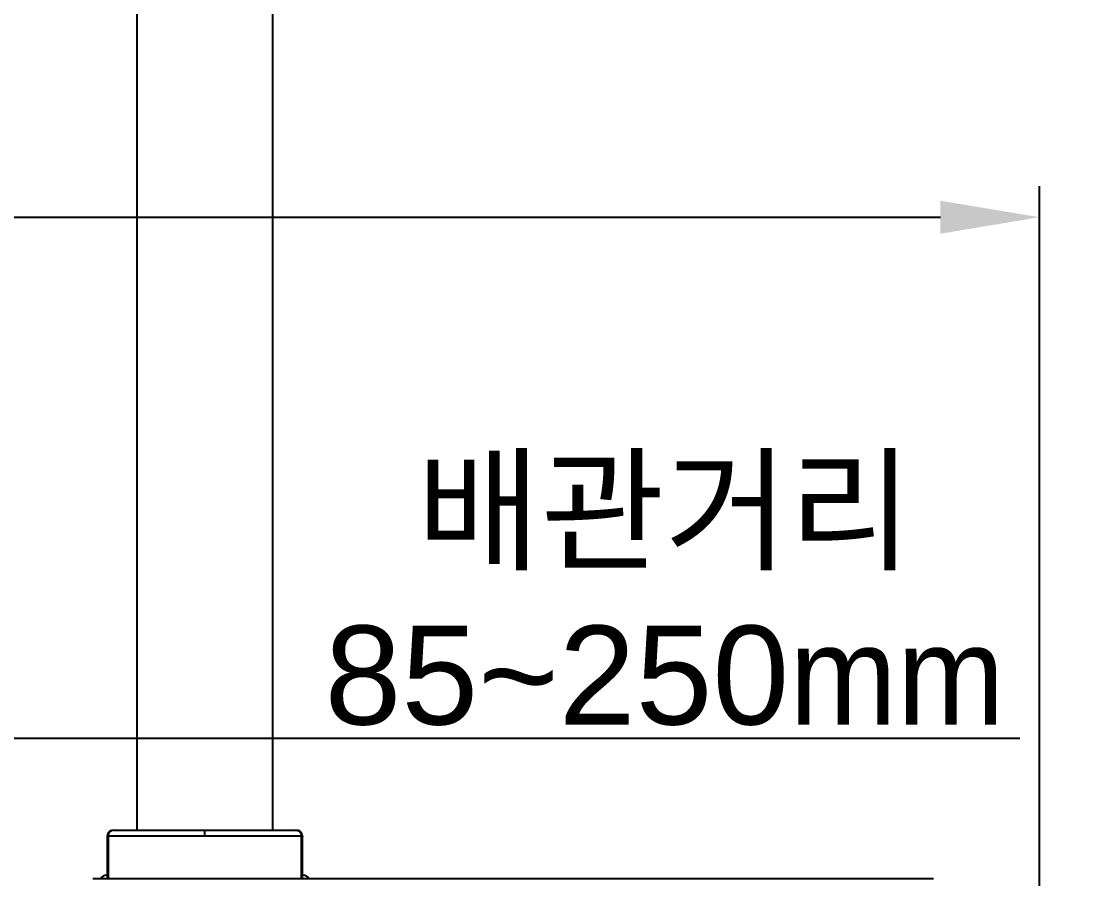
# Model space of a CAD drawing. Header units: millimetres. Extents: x 6110 to 6704, y -3675 to -2835.
# Drawn here: x 6300.53 to 6343.55, y -3359.69 to -3325 of the extents above; entities that cross this region are included whole.
import ezdxf

# ---------------------------------------------------------------- set-up
doc = ezdxf.new("R2010")
doc.units = ezdxf.units.MM
doc.header["$LTSCALE"] = 0.1
doc.layers.get('0').update_dxf_attribs({"lineweight": 13})
doc.layers.add('DIM', color=3, linetype='Continuous', lineweight=9)
doc.styles.get("Standard").update_dxf_attribs({"font": 'arial.ttf'})
doc.dimstyles.new('ISO-25', dxfattribs={"dimtxt": 2.5, "dimasz": 2.5, "dimexe": 1.25, "dimexo": 0.625, "dimtad": 1, "dimlfac": 5, "dimtxsty": 'Standard', "dimcen": 2.5, "dimadec": 0, "dimazin": 0, "dimtfac": 1, "dimtmove": 0, "dimatfit": 3, "dimfxl": 0, "dimarcsym": 0})

# ---------------------------------------------------------------- blocks, each defined once
blk = doc.blocks.new('*D59')
at = {"layer": 'Defpoints', "color": 0}
for p in [(6341.716, -3332.928), (6229.393, -3381.42), (6341.716, -3381.42)]:
    blk.add_point(p, dxfattribs=at)
at = {"layer": 'DIM', "color": 0, "lineweight": -2}
for p, q in [((6229.393, -3380.795), (6229.393, -3331.678)), ((6341.716, -3380.795), (6341.716, -3331.678)), ((6233.393, -3332.928), (6337.716, -3332.928))]:
    blk.add_line(p, q, dxfattribs=at)
at = {"layer": 'DIM', "color": 0}
for points in [[(6233.393, -3332.262), (6233.393, -3333.595), (6229.393, -3332.928)], [(6337.716, -3332.262), (6337.716, -3333.595), (6341.716, -3332.928)]]:
    blk.add_solid(points, dxfattribs=at)
at = {"layer": 'DIM', "color": 0, "insert": (6259.175, -3330.261), "char_height": 4, "attachment_point": 5}
blk.add_mtext('450', dxfattribs=at)
blk = doc.blocks.new('*D60')
at = {"layer": 'Defpoints', "color": 0}
for p in [(6291.155, -3354), (6270.42, -3373.151), (6291.155, -3373.151)]:
    blk.add_point(p, dxfattribs=at)
at = {"layer": 'DIM', "color": 0, "lineweight": -2}
for p, q in [((6270.42, -3372.526), (6270.42, -3352.75)), ((6291.155, -3372.526), (6291.155, -3352.75)), ((6272.92, -3354), (6288.655, -3354)), ((6291.155, -3354), (6340.931, -3354))]:
    blk.add_line(p, q, dxfattribs=at)
at = {"layer": 'DIM', "color": 0}
for points in [[(6272.92, -3353.583), (6272.92, -3354.417), (6270.42, -3354)], [(6288.655, -3353.583), (6288.655, -3354.417), (6291.155, -3354)]]:
    blk.add_solid(points, dxfattribs=at)
at = {"layer": 'DIM', "color": 0, "insert": (6326.555, -3348.145), "char_height": 2.5, "attachment_point": 5}
blk.add_mtext('{\\fGulim|b0|i0|c129|p50;\\H1.6x;\\C3;배관거리\\fArial|b0|i0|c0|p34;\\P85~250\\fGulim|b0|i0|c129|p50;mm}', dxfattribs=at)
blk = doc.blocks.new('*D64')
at = {"layer": 'Defpoints', "color": 0}
for p in [(6307.952, -3094.471), (6411.492, -3594.164), (6420.327, -3594.164)]:
    blk.add_point(p, dxfattribs=at)
at = {"layer": 'DIM', "color": 0, "lineweight": -2}
for p, q in [((6308.577, -3094.471), (6421.577, -3094.471)), ((6420.327, -3098.471), (6420.327, -3590.164)), ((6412.117, -3594.164), (6421.577, -3594.164))]:
    blk.add_line(p, q, dxfattribs=at)
at = {"layer": 'DIM', "color": 0}
for points in [[(6419.66, -3098.471), (6420.993, -3098.471), (6420.327, -3094.471)], [(6419.66, -3590.164), (6420.993, -3590.164), (6420.327, -3594.164)]]:
    blk.add_solid(points, dxfattribs=at)
at = {"layer": 'DIM', "color": 0, "insert": (6417.079, -3344.317), "char_height": 4, "attachment_point": 5, "rotation": 90}
blk.add_mtext('(2280)', dxfattribs=at)

msp = doc.modelspace()

# ---------------------------------------------------------------- linework, layer by layer
at = {"linetype": 'Continuous', "lineweight": 25}
for p, q in [((6305.2019, -3318.8142), (6305.2019, -3357.7268)), ((6310.7019, -3357.7268), (6310.7019, -3318.8142)), ((6304.1838, -3357.7439), (6304.1638, -3357.7451)), ((6304.2686, -3357.7268), (6304.1815, -3357.7452)), ((6307.9519, -3357.9724), (6307.9519, -3357.7268)), ((6311.7199, -3357.7447), (6311.6352, -3357.7268)), ((6311.7401, -3357.7451), (6311.7201, -3357.7439)), ((6304.0353, -3357.9724), (6304.0019, -3357.9768)), ((6304.0019, -3357.9768), (6304.0019, -3359.6742)), ((6304.0353, -3357.9724), (6304.0391, -3359.6891)), ((6311.8686, -3357.9724), (6307.9519, -3357.9724)), ((6311.8648, -3359.6891), (6311.8686, -3357.9724)), ((6311.9019, -3357.9768), (6311.8686, -3357.9724)), ((6311.9009, -3357.9541), (6311.9019, -3357.9768)), ((6311.9019, -3359.6742), (6311.9019, -3357.9768)), ((6337.4293, -3359.6891), (6303.4174, -3359.6891))]:
    msp.add_line(p, q, dxfattribs=at)
at = {"linetype": 'Continuous', "lineweight": 25, "flags": 128}
for points in [[(6311.6519, -3357.7268), (6311.7007, -3357.7316), (6311.7464, -3357.7453)], [(6307.9519, -3357.9724), (6307.323, -3357.9724), (6306.7082, -3357.9724), (6306.1215, -3357.9724), (6305.5762, -3357.9724), (6305.0846, -3357.9724), (6304.6578, -3357.9724), (6304.3054, -3357.9724), (6304.0353, -3357.9724)]]:
    msp.add_lwpolyline(points, dxfattribs=at)
at = {"linetype": 'Continuous', "lineweight": 25}
for centre, start, end in [((6303.9738, -3359.8018), 90, 153.20705), ((6311.9301, -3359.8018), 26.79295, 90)]:
    msp.add_arc(centre, 0.25, start, end, dxfattribs=at)
for points, knots in [([(6304.0774, -3357.7996), (6304.0659, -3357.8126), (6304.0431, -3357.8383), (6304.0204, -3357.8839), (6304.0064, -3357.9308), (6304.0048, -3357.9624), (6304.004, -3357.9778)], [0, 0, 0, 0, 0.2629192, 0.520292, 0.7672301, 1, 1, 1, 1]), ([(6304.1834, -3357.7442), (6304.1589, -3357.7557), (6304.1093, -3357.779), (6304.0521, -3357.8379), (6304.0136, -3357.9064), (6304.0072, -3357.9544), (6304.0041, -3357.9778)], [0, 0, 0, 0, 0.2477988, 0.5042489, 0.7582964, 1, 1, 1, 1]), ([(6304.1602, -3357.7443), (6304.1449, -3357.7514), (6304.114, -3357.7658), (6304.0759, -3357.7987), (6304.0454, -3357.8381), (6304.0338, -3357.8684), (6304.0281, -3357.8835)], [0, 0, 0, 0, 0.24445668, 0.49587545, 0.74937366, 1, 1, 1, 1]), ([(6304.1815, -3357.7452), (6304.1811, -3357.7452), (6304.1512, -3357.7515), (6304.1021, -3357.7967), (6304.047, -3357.8749), (6304.0392, -3357.9399), (6304.0353, -3357.9724)], [0, 0, 0, 0, 0.0046523, 0.3364349, 0.6682174, 1, 1, 1, 1]), ([(6304.2686, -3357.7268), (6304.3477, -3357.7268), (6304.5059, -3357.7268), (6304.8433, -3357.7268), (6305.2449, -3357.7268), (6305.7094, -3357.7268), (6306.2241, -3357.7268), (6306.7779, -3357.7268), (6307.3582, -3357.7268), (6307.754, -3357.7268), (6307.9519, -3357.7268)], [0, 0, 0, 0, 0.1250001, 0.2500002, 0.3750002, 0.5000003, 0.6250002, 0.7500002, 0.8750001, 1, 1, 1, 1]), ([(6311.8686, -3357.9724), (6311.8647, -3357.9399), (6311.8569, -3357.8749), (6311.8019, -3357.7966), (6311.7519, -3357.7511), (6311.7212, -3357.7449), (6311.7199, -3357.7447)], [0, 0, 0, 0, 0.3287965, 0.6575931, 0.9863896, 1, 1, 1, 1]), ([(6311.8758, -3357.8835), (6311.8701, -3357.8684), (6311.8585, -3357.8381), (6311.828, -3357.7987), (6311.7899, -3357.7658), (6311.759, -3357.7514), (6311.7437, -3357.7443)], [0, 0, 0, 0, 0.250623, 0.5041197, 0.7555395, 1, 1, 1, 1]), ([(6311.8999, -3357.9778), (6311.8991, -3357.9625), (6311.8975, -3357.9308), (6311.8835, -3357.8839), (6311.8608, -3357.8383), (6311.838, -3357.8126), (6311.8265, -3357.7996)], [0, 0, 0, 0, 0.23277103, 0.47970818, 0.73707973, 1, 1, 1, 1])]:
    msp.add_open_spline(points, degree=3, knots=knots, dxfattribs=at)
msp.add_open_spline([(6307.9519, -3357.7268), (6308.1499, -3357.7268), (6308.5457, -3357.7268), (6309.126, -3357.7268), (6309.6798, -3357.7268), (6310.1945, -3357.7268), (6310.6589, -3357.7268), (6311.0606, -3357.7268), (6311.398, -3357.7268), (6311.5562, -3357.7268), (6311.6352, -3357.7268)], degree=3, dxfattribs=at)

# ---------------------------------------------------------------- dimensions: what is measured, and where the dimension line sits
at = {"layer": 'DIM'}
dim = msp.add_linear_dim(base=(6420.3266, -3594.1641), p1=(6307.9519, -3094.4706), p2=(6411.4918, -3594.1641), angle=90, text='(2280)', dimstyle='ISO-25', override={"dimtxt": 4, "dimasz": 4, "dimlfac": 4, "dimadec": 1, "dimfxl": 1.25}, dxfattribs=at)
dim.commit()
dim.dimension.update_dxf_attribs({"geometry": '*D64', "text_midpoint": (6420.3266, -3344.3173), "dimtype": 160})
dim = msp.add_linear_dim(base=(6341.7164, -3332.9283), p1=(6229.3935, -3381.4203), p2=(6341.7164, -3381.4204), text='450', dimstyle='ISO-25', override={"dimtxt": 4, "dimasz": 4, "dimlfac": 4, "dimadec": 1, "dimfxl": 1.25}, dxfattribs=at)
dim.commit()
dim.dimension.update_dxf_attribs({"geometry": '*D59', "text_midpoint": (6259.1753, -3332.9283), "dimtype": 160})
at = {"layer": 'DIM', "color": 3}
dim = msp.add_linear_dim(base=(6291.1552, -3353.9998), p1=(6270.42, -3373.1514), p2=(6291.1552, -3373.1514), text='{\\fGulim|b0|i0|c129|p50;\\H1.6x;\\C3;배관거리\\fArial|b0|i0|c0|p34;\\P85~250\\fGulim|b0|i0|c129|p50;mm}', dimstyle='ISO-25', dxfattribs=at)
dim.commit()
dim.dimension.update_dxf_attribs({"geometry": '*D60', "text_midpoint": (6326.5549, -3353.9998), "dimtype": 160})

doc.saveas('drawing.dxf')
